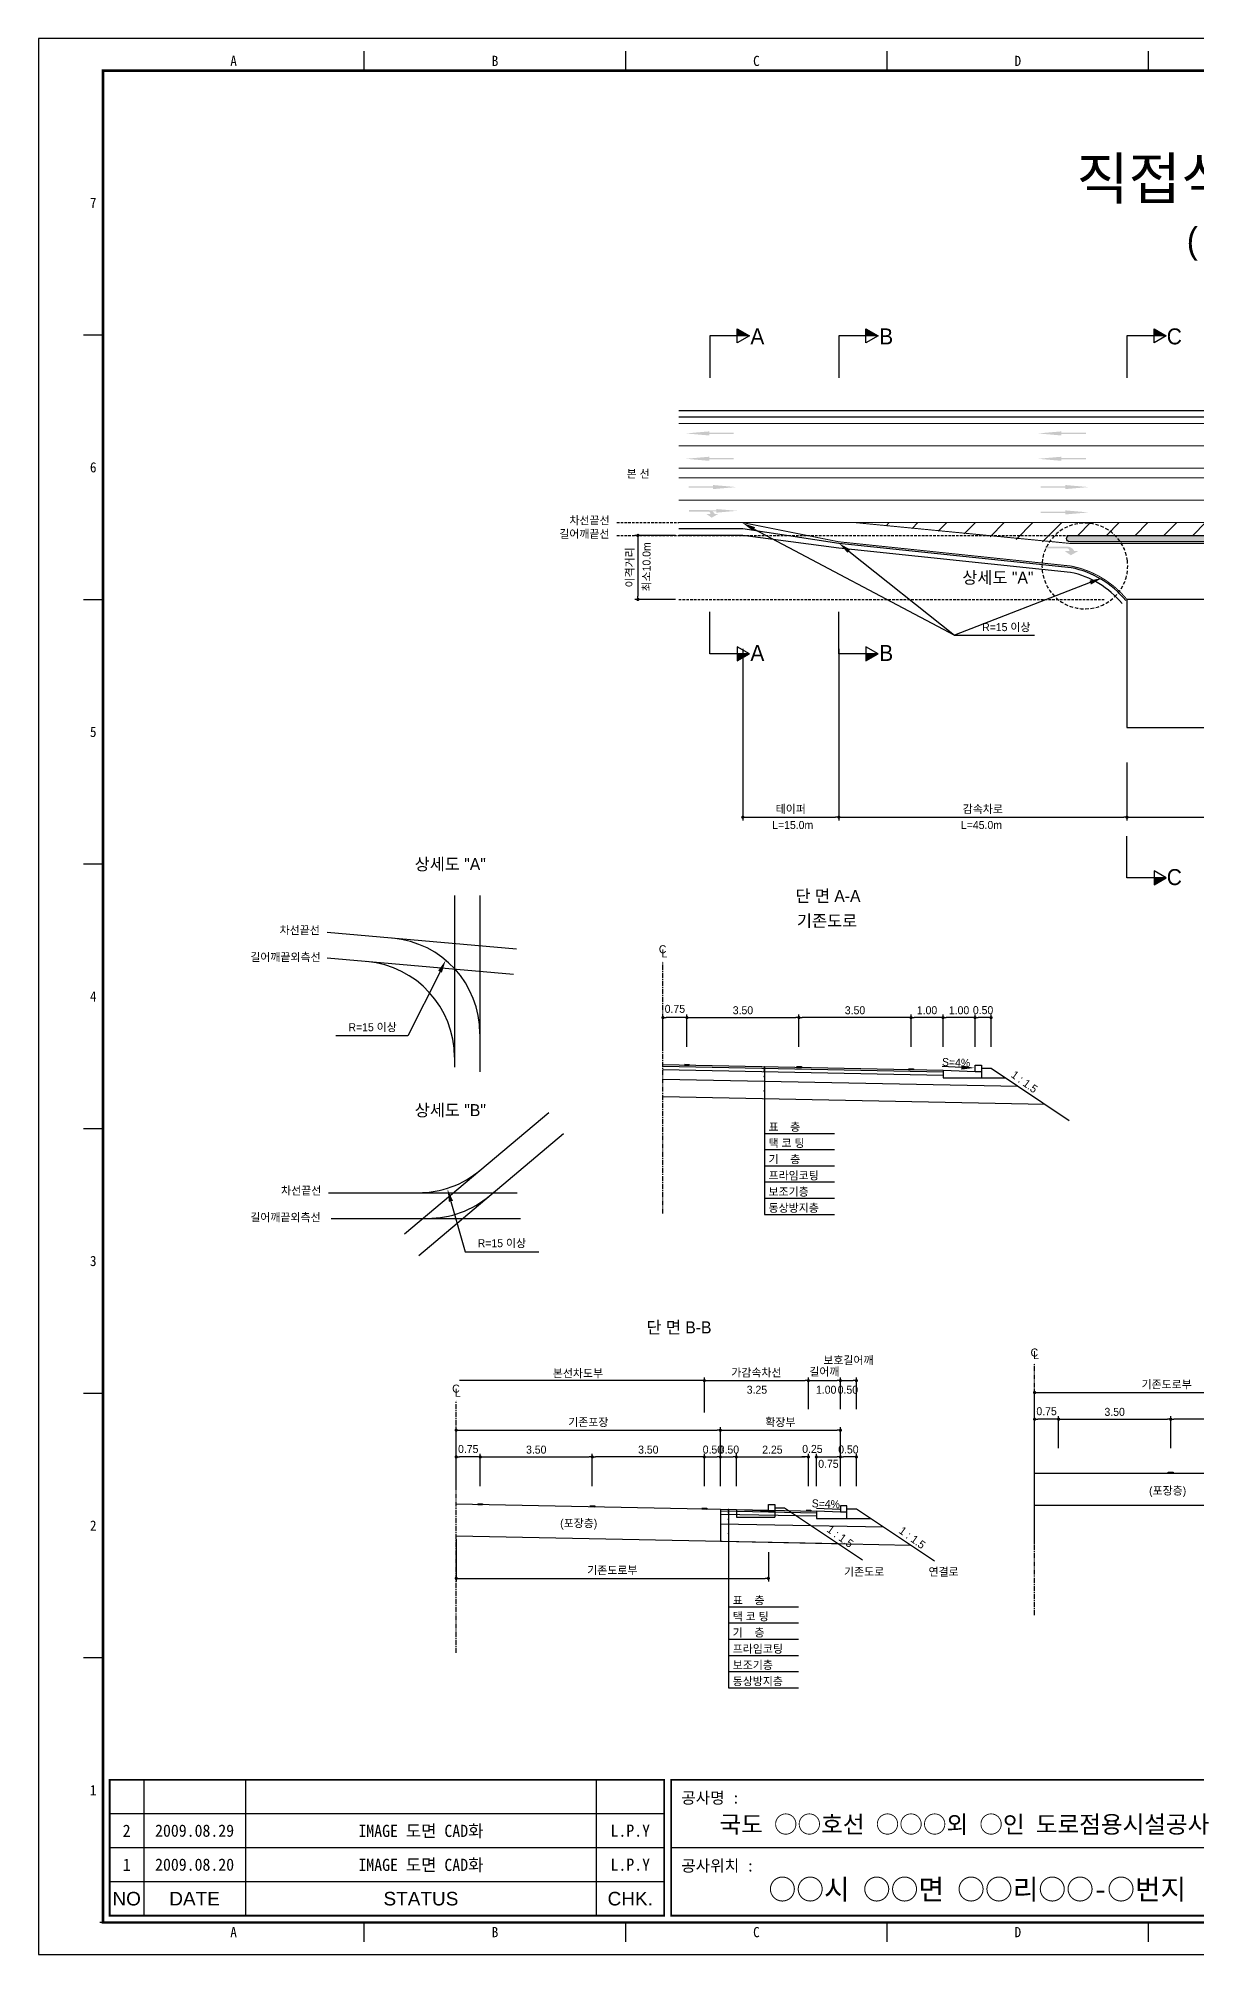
# Model space of a CAD drawing. Header units: millimetres. Extents: x 462 to 886, y -8 to 291.
# Drawn here: x 462.3 to 643.2, y -8.2 to 291.2 of the extents above; entities that cross this region are included whole.
import ezdxf
from ezdxf.enums import TextEntityAlignment as Align

# ---------------------------------------------------------------- set-up
doc = ezdxf.new("R2010")
doc.units = ezdxf.units.MM
doc.header["$LTSCALE"] = 0.25
doc.linetypes.add('CENTER', pattern=[50.8, 31.75, -6.35, 6.35, -6.35])
doc.linetypes.add('HIDDEN', pattern=[9.525, 6.35, -3.175])
for name, color, linetype in [('CC-GSTR-0004', 4, 'Continuous'), ('CM-LANE-0030', 30, 'Continuous'), ('CZ-DIMT-0002', 7, 'Continuous'), ('CZ-EXST-0002', 22, 'Continuous'), ('CZ-LIN1-0007', 7, 'Continuous'), ('CZ-LIN2-0003', 3, 'Continuous'), ('CZ-LINE-0001', 7, 'Continuous'), ('CZ-TEXT-BOX0', 7, 'Continuous'), ('TITLE', 7, 'Continuous')]:
    doc.layers.add(name, color=color, linetype=linetype)
doc.styles.add('견고딕', font='arial.ttf')
doc.styles.add('돋움', font='')
doc.styles.add('돋음체', font='')
doc.styles.get('돋움').set_extended_font_data('Dotum')
doc.styles.get('돋음체').set_extended_font_data('DotumChe')

# ---------------------------------------------------------------- blocks, each defined once
blk = doc.blocks.new('_Dot')
at = {"color": 0, "linetype": 'ByBlock', "lineweight": -2}
blk.add_line((-0.5, 0), (-1, 0), dxfattribs=at)
at = {"color": 0, "linetype": 'ByBlock', "const_width": 0.5}
blk.add_lwpolyline([(-0.25, 0, 1), (0.25, 0, 1)], format="xyb", close=True, dxfattribs=at)

msp = doc.modelspace()

# ---------------------------------------------------------------- hatches: boundary and pattern name
at = {"layer": 'CM-LANE-0030'}
h = msp.add_hatch(dxfattribs=at)
h.set_pattern_fill('ANSI31', color=256, style=0)
h.set_pattern_definition([(45, (467.0835, 455.6168), (-2.245064, 2.245064), [])])
h.paths.add_polyline_path([(747.4, 215.55), (589.89, 215.55), (618.58, 212.55), (623.41, 212.55, -1), (623.41, 213.55), (679.42, 213.55, -1), (679.42, 212.55), (689.15, 212.55)])
at = {"layer": 'CZ-LIN1-0007'}
for points in [[(567.09, 229.8), (567.09, 229.58), (570.91, 229.58), (570.91, 229.37), (567.09, 229.37), (567.09, 229.16), (563.44, 229.48)], [(622.09, 229.8), (622.09, 229.58), (625.91, 229.58), (625.91, 229.37), (622.09, 229.37), (622.09, 229.16), (618.44, 229.48)], [(567.09, 225.84), (567.09, 225.63), (570.91, 225.63), (570.91, 225.41), (567.09, 225.41), (567.09, 225.2), (563.44, 225.52)], [(622.09, 225.84), (622.09, 225.63), (625.91, 225.63), (625.91, 225.41), (622.09, 225.41), (622.09, 225.2), (618.44, 225.52)], [(567.69, 221.42), (567.69, 221.21), (563.87, 221.21), (563.87, 220.99), (567.69, 220.99), (567.69, 220.78), (571.34, 221.1)], [(622.69, 221.42), (622.69, 221.21), (618.87, 221.21), (618.87, 220.99), (622.69, 220.99), (622.69, 220.78), (626.34, 221.1)], [(567.05, 217.5, -0.267976), (567.96, 216.9), (568.51, 216.9), (567.48, 216.32), (566.65, 216.89), (567.26, 216.89, 0.504994), (566.99, 217.26), (563.94, 217.28), (563.94, 217.52)], [(568.18, 217.67), (568.18, 217.48), (564.75, 217.48), (564.75, 217.29), (568.18, 217.29), (568.18, 217.1), (571.45, 217.39)], [(622.69, 217.46), (622.69, 217.25), (618.87, 217.25), (618.87, 217.03), (622.69, 217.03), (622.69, 216.82), (626.34, 217.14)], [(623.08, 211.79, -0.267976), (624.11, 211.1), (624.74, 211.11), (623.56, 210.45), (622.62, 211.1), (623.31, 211.1, 0.504994), (623.01, 211.52), (619.54, 211.54), (619.54, 211.81)], [(563.98, 130.79), (563.98, 130.91), (563.23, 130.93), (563.23, 130.8)], [(581.48, 130.44), (581.48, 130.56), (580.73, 130.58), (580.73, 130.45)], [(598.98, 130.09), (598.98, 130.21), (598.23, 130.23), (598.23, 130.1)], [(639.53, 67.07), (639.53, 67.2), (638.78, 67.2), (638.78, 67.07)], [(531.71, 62.15), (531.71, 62.28), (530.96, 62.29), (530.96, 62.17)], [(549.21, 61.8), (549.21, 61.93), (548.46, 61.94), (548.46, 61.82)], [(566.71, 61.45), (566.71, 61.58), (565.96, 61.59), (565.96, 61.47)], [(582.96, 61.13), (582.96, 61.25), (582.21, 61.27), (582.21, 61.14)]]:
    msp.add_hatch(color=256, dxfattribs=at).paths.add_polyline_path(points)
at = {"layer": 'CZ-LIN2-0003'}
h = msp.add_hatch(dxfattribs=at)
h.set_pattern_fill('CROSS', color=256, scale=0.075, style=0)
h.set_pattern_definition([(0, (467.0835, 455.61684), (0.47625, 0.47625), [0.238125, -0.714375]), (90, (467.20256, 455.4978), (-0.47625, 0.47625), [0.238125, -0.714375])])
h.paths.add_polyline_path([(679.42, 213.55), (623.41, 213.55, 1), (623.41, 212.55), (679.42, 212.55, 1)])
at = {"layer": 'CZ-LINE-0001'}
for points in [[(571.45, 245.82), (571.45, 244.72), (573.36, 244.72)], [(591.57, 245.82), (591.57, 244.72), (593.48, 244.72)], [(636.57, 245.82), (636.57, 244.72), (638.48, 244.72)], [(573.36, 195.05), (571.45, 195.05), (571.45, 193.95)], [(593.48, 195.05), (591.57, 195.05), (591.57, 193.95)], [(638.48, 160.04), (636.57, 160.04), (636.57, 158.94)]]:
    msp.add_hatch(color=256, dxfattribs=at).paths.add_polyline_path(points)

# ---------------------------------------------------------------- linework, layer by layer
at = {"color": 0, "linetype": 'ByBlock', "lineweight": -2}
msp.add_line((566.08, 81.51), (565.83, 81.51), dxfattribs=at)
at = {"color": 0, "linetype": 'ByBlock', "const_width": 0.25}
msp.add_lwpolyline([(566.21, 81.51, 1), (566.46, 81.51, 1)], format="xyb", close=True, dxfattribs=at)
at = {"layer": 'CC-GSTR-0004'}
for p, q in [((603.61, 130), (608.61, 129.8)), ((603.61, 130), (603.61, 128.8)), ((603.61, 128.8), (609.61, 128.8)), ((608.61, 130.8), (609.61, 130.8)), ((608.61, 129.8), (608.61, 130.8)), ((608.61, 129.8), (609.61, 129.8)), ((609.61, 130.8), (609.61, 128.8))]:
    msp.add_line(p, q, dxfattribs=at)
for points in [[(562.33, 233.05), (792.33, 233.05)], [(562.33, 232.05), (792.33, 232.05)], [(588.58, 60.96), (587.58, 60.96), (583.83, 61.11), (583.83, 59.96), (588.58, 59.96), (588.58, 61.96), (587.58, 61.96), (587.58, 60.96)]]:
    msp.add_lwpolyline(points, dxfattribs=at)
for points in [[(632.14, 203.39, 0.173179), (623.64, 208.5), (587.33, 212.3), (572.33, 214.55), (562.33, 214.55)], [(631.56, 202.92, 0.172539), (623.52, 207.76), (587.33, 211.55), (572.33, 213.55), (562.33, 213.55)]]:
    msp.add_lwpolyline(points, format="xyb", dxfattribs=at)
at = {"layer": 'CM-LANE-0030', "const_width": 0.15}
for points in [[(562.33, 224.05), (792.33, 224.05)], [(562.33, 222.55), (792.33, 222.55)]]:
    msp.add_lwpolyline(points, dxfattribs=at)
msp.add_lwpolyline([(589.89, 215.55), (747.4, 215.55), (679.42, 212.3), (623.41, 212.3)], close=True, dxfattribs=at)
at = {"layer": 'CZ-EXST-0002'}
for p, q in [((527.31, 157.27), (527.31, 130.49)), ((531.29, 157.27), (531.29, 129.76)), ((537.01, 148.91), (507.41, 151.54)), ((536.51, 144.93), (507.41, 147.52)), ((519.52, 104.43), (542.07, 123.42)), ((521.73, 101.06), (544.33, 120.09)), ((507.64, 110.86), (537.12, 110.86)), ((508.06, 106.86), (537.6, 106.86)), ((617.91, 67.07), (659.16, 67.07)), ((527.58, 62.24), (571.33, 61.36)), ((571.33, 61.36), (576.33, 61.16)), ((571.33, 61.36), (571.33, 60.16)), ((571.33, 60.16), (577.33, 60.16)), ((576.33, 62.16), (577.33, 62.16)), ((576.33, 61.16), (576.33, 62.16)), ((576.33, 61.16), (577.33, 61.16)), ((577.33, 62.16), (577.33, 60.16)), ((577.33, 61.66), (578.83, 61.66)), ((578.83, 61.66), (591.03, 53.53)), ((617.91, 62.07), (659.16, 62.07)), ((527.58, 57.24), (587.26, 56.04))]:
    msp.add_line(p, q, dxfattribs=at)
at = {"layer": 'CZ-LIN1-0007'}
for p, q in [((563.23, 130.93), (563.98, 130.91)), ((563.23, 130.8), (563.98, 130.79)), ((563.98, 130.91), (563.98, 130.79)), ((580.73, 130.58), (581.48, 130.56)), ((580.73, 130.45), (581.48, 130.44)), ((581.48, 130.56), (581.48, 130.44)), ((598.23, 130.23), (598.98, 130.21)), ((598.23, 130.1), (598.98, 130.09)), ((598.98, 130.21), (598.98, 130.09)), ((638.78, 67.07), (638.78, 67.2)), ((638.78, 67.2), (639.53, 67.2)), ((639.53, 67.07), (638.78, 67.07)), ((639.53, 67.2), (639.53, 67.07)), ((530.96, 62.29), (531.71, 62.28)), ((530.96, 62.17), (531.71, 62.15)), ((531.71, 62.28), (531.71, 62.15)), ((548.46, 61.94), (549.21, 61.93)), ((548.46, 61.82), (549.21, 61.8)), ((549.21, 61.93), (549.21, 61.8)), ((565.96, 61.59), (566.71, 61.58)), ((565.96, 61.47), (566.71, 61.45)), ((566.71, 61.58), (566.71, 61.45)), ((582.21, 61.27), (582.96, 61.25)), ((582.21, 61.14), (582.96, 61.13)), ((582.96, 61.25), (582.96, 61.13))]:
    msp.add_line(p, q, dxfattribs=at)
at = {"layer": 'CZ-LIN1-0007', "const_width": 0.15}
msp.add_lwpolyline([(562.33, 231.05), (792.33, 231.05)], dxfattribs=at)
at = {"layer": 'CZ-LIN1-0007', "linetype": 'HIDDEN', "const_width": 0.15}
for points in [[(562.33, 227.55), (792.33, 227.55)], [(562.33, 219.05), (792.33, 219.05)], [(572.33, 215.55), (590.72, 215.55)]]:
    msp.add_lwpolyline(points, dxfattribs=at)
at = {"layer": 'CZ-LIN1-0007', "const_width": 0.15}
msp.add_lwpolyline([(632.33, 203.55, 0.173382), (623.68, 208.75), (587.33, 212.55), (572.33, 215.55), (562.33, 215.55)], format="xyb", dxfattribs=at)
at = {"layer": 'CZ-LIN2-0003'}
for p, q in [((559.86, 130.87), (603.61, 130)), ((559.86, 130.62), (603.61, 129.75)), ((559.86, 130.12), (603.61, 129.25)), ((609.61, 130.3), (611.11, 130.3)), ((609.61, 128.8), (613.36, 128.8)), ((611.11, 130.3), (623.31, 122.16)), ((559.86, 128.62), (615.28, 127.51)), ((559.86, 125.87), (619.53, 124.68)), ((568.83, 61.41), (583.83, 61.11)), ((568.83, 61.41), (568.83, 56.41)), ((568.83, 61.16), (583.83, 60.86)), ((568.83, 60.66), (583.83, 60.36)), ((588.58, 61.46), (590.08, 61.46)), ((588.58, 59.96), (592.33, 59.96)), ((590.08, 61.46), (602.28, 53.33)), ((568.83, 59.16), (594.29, 58.65)), ((568.83, 56.41), (598.55, 55.82))]:
    msp.add_line(p, q, dxfattribs=at)
msp.add_lwpolyline([(679.42, 212.55), (623.41, 212.55, -1), (623.41, 213.55), (679.42, 213.55, -1)], format="xyb", close=True, dxfattribs=at)
msp.add_lwpolyline([(662.33, 203.55), (632.33, 203.55), (632.33, 183.55), (662.33, 183.55)], close=True, dxfattribs=at)
for centre, start, end in [((516.29, 135.69), 0, 84.9204), ((512.31, 132.03), 0, 84.9204), ((521.67, 125.86), 270, 310.097), ((523.13, 121.86), 270, 310.097)]:
    msp.add_arc(centre, 15, start, end, dxfattribs=at)
at = {"layer": 'CZ-LINE-0001'}
for p, q in [((571.45, 243.62), (571.45, 245.82)), ((571.45, 245.82), (573.36, 244.72)), ((591.57, 243.62), (591.57, 245.82)), ((591.57, 245.82), (593.48, 244.72)), ((636.57, 243.62), (636.57, 245.82)), ((636.57, 245.82), (638.48, 244.72)), ((573.36, 244.72), (567.21, 244.72)), ((567.21, 244.72), (567.21, 238.18)), ((573.36, 244.72), (571.45, 243.62)), ((593.48, 244.72), (587.33, 244.72)), ((587.33, 244.72), (587.33, 238.18)), ((593.48, 244.72), (591.57, 243.62)), ((638.48, 244.72), (632.33, 244.72)), ((632.33, 244.72), (632.33, 238.18)), ((638.48, 244.72), (636.57, 243.62)), ((561.83, 213.55), (555.45, 213.55)), ((555.95, 213.05), (555.95, 204.05)), ((561.83, 203.55), (555.45, 203.55)), ((567.21, 195.05), (567.21, 201.59)), ((587.33, 195.05), (587.33, 201.59)), ((605.39, 197.96), (617.91, 197.96)), ((573.36, 195.05), (567.21, 195.05)), ((573.36, 195.05), (571.45, 196.15)), ((571.45, 196.15), (571.45, 193.95)), ((571.45, 193.95), (573.36, 195.05)), ((572.33, 195.81), (572.33, 169.03)), ((587.33, 195.81), (587.33, 169.03)), ((587.33, 195.81), (587.33, 169.03)), ((593.48, 195.05), (587.33, 195.05)), ((593.48, 195.05), (591.57, 196.15)), ((591.57, 196.15), (591.57, 193.95)), ((591.57, 193.95), (593.48, 195.05)), ((632.33, 178.09), (632.33, 169.03)), ((632.33, 178.09), (632.33, 169.03)), ((572.83, 169.53), (586.83, 169.53)), ((587.83, 169.53), (631.83, 169.53)), ((632.83, 169.53), (661.83, 169.53)), ((632.33, 160.04), (632.33, 166.58)), ((638.48, 160.04), (632.33, 160.04)), ((638.48, 160.04), (636.57, 161.14)), ((636.57, 161.14), (636.57, 158.94)), ((636.57, 158.94), (638.48, 160.04)), ((559.86, 133.67), (559.86, 138.72)), ((563.11, 138.22), (560.36, 138.22)), ((563.61, 133.67), (563.61, 138.72)), ((563.61, 133.67), (563.61, 138.72)), ((564.11, 138.22), (580.61, 138.22)), ((581.11, 133.67), (581.11, 138.72)), ((581.11, 133.67), (581.11, 138.72)), ((598.11, 138.22), (581.61, 138.22)), ((598.61, 133.67), (598.61, 138.72)), ((598.61, 133.67), (598.61, 138.72)), ((603.11, 138.22), (599.11, 138.22)), ((603.61, 133.67), (603.61, 138.72)), ((603.61, 133.67), (603.61, 138.72)), ((608.11, 138.22), (604.11, 138.22)), ((608.61, 136.11), (608.61, 138.72)), ((608.61, 133.67), (608.61, 138.72)), ((610.61, 138.22), (609.11, 138.22)), ((611.11, 133.67), (611.11, 138.72)), ((575.71, 130.56), (575.71, 107.47)), ((575.71, 120.13), (586.64, 120.13)), ((575.71, 117.6), (586.64, 117.6)), ((575.71, 115.07), (586.64, 115.07)), ((575.71, 112.54), (586.64, 112.54)), ((575.71, 110), (586.64, 110)), ((575.71, 107.47), (586.64, 107.47)), ((565.83, 81.51), (528.08, 81.51)), ((566.33, 76.53), (566.33, 82.01)), ((566.33, 77.03), (566.33, 82.01)), ((566.83, 81.51), (582.08, 81.51)), ((582.58, 77.03), (582.58, 82.01)), ((582.58, 77.03), (582.58, 82.01)), ((583.08, 81.51), (587.08, 81.51)), ((587.58, 77.03), (587.58, 82.01)), ((587.58, 77.03), (587.58, 82.01)), ((588.08, 81.51), (589.58, 81.51)), ((590.08, 77.03), (590.08, 82.01)), ((617.91, 75.98), (617.91, 80.15)), ((618.41, 79.65), (658.66, 79.65)), ((617.91, 55.9), (617.91, 76.3)), ((617.91, 70.93), (617.91, 75.98)), ((621.16, 75.48), (618.41, 75.48)), ((621.66, 70.93), (621.66, 75.98)), ((621.66, 70.93), (621.66, 75.98)), ((622.16, 75.48), (638.66, 75.48)), ((639.16, 70.93), (639.16, 75.98)), ((639.16, 70.93), (639.16, 75.98)), ((656.16, 75.48), (639.66, 75.48)), ((527.58, 70.08), (527.58, 74.26)), ((528.08, 73.76), (568.33, 73.76)), ((568.83, 70.08), (568.83, 74.26)), ((568.83, 70.08), (568.83, 74.26)), ((569.33, 73.76), (587.08, 73.76)), ((587.58, 70.08), (587.58, 74.26)), ((527.58, 65.03), (527.58, 70.08)), ((530.83, 69.58), (528.08, 69.58)), ((531.33, 65.03), (531.33, 70.08)), ((531.33, 65.03), (531.33, 70.08)), ((531.83, 69.58), (548.33, 69.58)), ((548.83, 65.03), (548.83, 70.08)), ((548.83, 65.03), (548.83, 70.08)), ((565.83, 69.58), (549.33, 69.58)), ((566.33, 65.03), (566.33, 70.08)), ((566.33, 65.03), (566.33, 70.08)), ((566.83, 69.58), (568.33, 69.58)), ((568.83, 65.03), (568.83, 70.08)), ((568.83, 65.03), (568.83, 70.08)), ((569.33, 69.58), (570.83, 69.58)), ((571.33, 65.03), (571.33, 70.08)), ((571.33, 65.03), (571.33, 70.08)), ((571.83, 69.58), (582.08, 69.58)), ((582.08, 69.58), (581.58, 69.58)), ((582.58, 65.03), (582.58, 70.08)), ((582.58, 65.03), (582.58, 70.08)), ((583.83, 65.03), (583.83, 70.08)), ((583.83, 65.03), (583.83, 70.08)), ((584.33, 69.58), (584.83, 69.58)), ((584.33, 69.58), (587.08, 69.58)), ((587.58, 65.03), (587.58, 70.08)), ((587.58, 67.47), (587.58, 70.08)), ((589.58, 69.58), (588.08, 69.58)), ((590.08, 65.03), (590.08, 70.08)), ((570.11, 61.39), (570.11, 33.53)), ((527.58, 56.74), (527.58, 50.12)), ((576.33, 54.73), (576.33, 50.12)), ((528.08, 50.62), (575.83, 50.62)), ((570.11, 46.18), (581.05, 46.18)), ((570.11, 43.65), (581.05, 43.65)), ((570.11, 41.12), (581.05, 41.12)), ((570.11, 38.59), (581.05, 38.59)), ((570.11, 36.06), (581.05, 36.06)), ((570.11, 33.53), (581.05, 33.53))]:
    msp.add_line(p, q, dxfattribs=at)
at = {"layer": 'CZ-LINE-0001', "linetype": 'HIDDEN', "ltscale": 0.25}
for p, q in [((552.67, 215.55), (562.33, 215.55)), ((552.67, 213.55), (623.41, 213.55)), ((562.33, 203.55), (628.79, 203.55))]:
    msp.add_line(p, q, dxfattribs=at)
at = {"layer": 'CZ-LINE-0001', "linetype": 'HIDDEN', "ltscale": 0.35}
msp.add_line((632.41, 209.56), (632.41, 209.56), dxfattribs=at)
at = {"layer": 'CZ-LINE-0001', "linetype": 'CENTER', "ltscale": 0.1}
for p, q in [((559.86, 107.6), (559.86, 146.98)), ((617.91, 44.85), (617.91, 84.24)), ((527.58, 38.96), (527.58, 78.34))]:
    msp.add_line(p, q, dxfattribs=at)
at = {"layer": 'CZ-LINE-0001'}
for points in [[(574.09, 214.53), (605.39, 197.96)], [(588.9, 211.09), (605.39, 197.96)], [(626.59, 206.18), (605.39, 197.96)], [(525.05, 145.39), (520.04, 135.37), (508.8, 135.37)], [(606.48, 130.44), (603.48, 130.56)], [(526.76, 109.51), (529, 101.63), (540.49, 101.63)], [(587.47, 61.37), (583.83, 61.52)]]:
    msp.add_lwpolyline(points, dxfattribs=at)
at = {"layer": 'CZ-LINE-0001', "linetype": 'HIDDEN', "ltscale": 0.35}
msp.add_arc((625.76, 208.77), 6.7, 6.7667, 6.749, dxfattribs=at)
at = {"layer": 'CZ-LINE-0001', "linetype": 'ByBlock'}
for centre, start, end in [((575.71, 130.5), 0, 180), ((575.71, 130.5), 0, 180), ((575.71, 130.5), 180, 0), ((575.71, 130.5), 180, 0), ((575.71, 130.29), 0, 180), ((575.71, 130.29), 0, 180), ((575.71, 130.29), 180, 0), ((575.71, 130.29), 180, 0), ((575.71, 130.06), 0, 180), ((575.71, 130.06), 0, 180), ((575.71, 130.06), 180, 0), ((575.71, 130.06), 180, 0), ((575.7, 129.81), 0, 180), ((575.7, 129.81), 0, 180), ((575.7, 129.81), 180, 0), ((575.7, 129.81), 180, 0), ((575.7, 129.01), 0, 180), ((575.7, 129.01), 0, 180), ((575.7, 129.01), 180, 0), ((575.7, 129.01), 180, 0), ((575.7, 126.77), 0, 180), ((575.7, 126.77), 0, 180), ((575.7, 126.77), 180, 0), ((575.7, 126.77), 180, 0)]:
    msp.add_arc(centre, 0.0625, start, end, dxfattribs=at)
at = {"layer": 'CZ-LINE-0001'}
for centre, start, end in [((570.11, 61.33), 0, 180), ((570.11, 61.33), 0, 180), ((570.11, 61.33), 180, 0), ((570.11, 61.33), 180, 0), ((570.11, 61.13), 0, 180), ((570.11, 61.13), 0, 180), ((570.11, 61.13), 180, 0), ((570.11, 61.13), 180, 0), ((570.11, 60.89), 0, 180), ((570.11, 60.89), 0, 180), ((570.11, 60.89), 180, 0), ((570.11, 60.89), 180, 0), ((570.11, 60.64), 0, 180), ((570.11, 60.64), 0, 180), ((570.11, 60.64), 180, 0), ((570.11, 60.64), 180, 0), ((570.11, 59.84), 0, 180), ((570.11, 59.84), 0, 180), ((570.11, 59.84), 180, 0), ((570.11, 59.84), 180, 0), ((570.11, 57.61), 0, 180), ((570.11, 57.61), 0, 180), ((570.11, 57.61), 180, 0), ((570.11, 57.61), 180, 0)]:
    msp.add_arc(centre, 0.0625, start, end, dxfattribs=at)
for points in [[(573.94, 214.24), (572.32, 215.47), (574.25, 214.83)], [(588.7, 210.83), (587.34, 212.34), (589.11, 211.35)], [(626.47, 206.49), (628.45, 206.9), (626.71, 205.87)], [(524.75, 145.54), (525.94, 147.18), (525.34, 145.24)], [(606.49, 130.77), (608.48, 130.36), (606.47, 130.1)], [(526.44, 109.42), (526.22, 111.43), (527.08, 109.6)]]:
    msp.add_solid(points, dxfattribs=at)
at = {"layer": 'TITLE', "color": 7, "linetype": 'Continuous'}
for p, q in [((513.22, 286.16), (513.22, 289.19)), ((554.05, 286.16), (554.05, 289.19)), ((594.87, 286.16), (594.87, 289.19)), ((635.7, 286.16), (635.7, 289.19)), ((472.4, 244.84), (469.38, 244.84)), ((472.4, 203.51), (469.38, 203.51)), ((472.4, 162.18), (469.38, 162.18)), ((472.4, 120.85), (469.38, 120.85)), ((472.4, 79.52), (469.38, 79.52)), ((472.4, 38.19), (469.38, 38.19)), ((513.22, -6.16), (513.22, -3.14)), ((554.05, -6.16), (554.05, -3.14)), ((594.87, -6.16), (594.87, -3.14)), ((635.7, -6.16), (635.7, -3.14))]:
    msp.add_line(p, q, dxfattribs=at)
at = {"layer": 'TITLE', "ltscale": 150}
for p, q in [((478.77, 19.14), (478.77, -2.08)), ((494.68, 19.14), (494.68, -2.08)), ((549.46, 19.14), (549.46, -2.08)), ((560.07, 13.84), (473.46, 13.84)), ((560.07, 8.53), (473.46, 8.53)), ((647.74, 8.53), (561.13, 8.53)), ((560.07, 3.23), (473.46, 3.23))]:
    msp.add_line(p, q, dxfattribs=at)
at = {"layer": 'TITLE'}
msp.add_line((880.76, -3.14), (471.9, -3.14), dxfattribs=at)
msp.add_lwpolyline([(462.32, -8.17), (885.68, -8.17), (885.68, 291.2), (462.32, 291.2)], close=True, dxfattribs=at)
at = {"layer": 'TITLE', "linetype": 'Continuous', "const_width": 0.403}
msp.add_lwpolyline([(472.4, -3.14), (472.4, 286.16), (880.65, 286.16), (880.65, -3.14)], close=True, dxfattribs=at)
at = {"layer": 'TITLE', "ltscale": 150, "const_width": 0.265}
for points in [[(473.46, 19.14), (560.07, 19.14), (560.07, -2.08), (473.46, -2.08)], [(561.13, 19.14), (647.74, 19.14), (647.74, -2.08), (561.13, -2.08)]]:
    msp.add_lwpolyline(points, close=True, dxfattribs=at)

# ---------------------------------------------------------------- block references
at = {"layer": 'CZ-LINE-0001', "xscale": 0.5, "yscale": 0.5, "zscale": 0.5}
for p, rotation in [((555.95, 213.55), 90), ((555.95, 203.55), 270), ((572.33, 169.53), 180), ((587.33, 169.53), 180), ((632.33, 169.53), 180), ((559.86, 138.22), 180), ((563.61, 138.22), 180), ((581.11, 138.22), 180), ((598.61, 138.22), 180), ((603.61, 138.22), 180), ((608.61, 138.22), 180), ((566.33, 81.51), 180), ((582.58, 81.51), 180), ((587.58, 81.51), 180), ((617.91, 79.65), 180), ((617.91, 75.48), 180), ((621.66, 75.48), 180), ((639.16, 75.48), 180), ((527.58, 73.76), 180), ((568.83, 73.76), 180), ((527.58, 69.58), 180), ((531.33, 69.58), 180), ((548.83, 69.58), 180), ((566.33, 69.58), 180), ((568.83, 69.58), 180), ((571.33, 69.58), 180), ((583.83, 69.58), 180), ((583.83, 69.58), 180), ((587.58, 69.58), 180), ((527.58, 50.62), 180)]:
    msp.add_blockref('_Dot', p, dxfattribs=dict(at, rotation=rotation))
for p in [(587.33, 169.53), (632.33, 169.53), (563.61, 138.22), (581.11, 138.22), (598.61, 138.22), (603.61, 138.22), (608.61, 138.22), (611.11, 138.22), (582.58, 81.51), (587.58, 81.51), (590.08, 81.51), (621.66, 75.48), (639.16, 75.48), (568.83, 73.76), (587.58, 73.76), (531.33, 69.58), (548.83, 69.58), (566.33, 69.58), (568.83, 69.58), (571.33, 69.58), (582.58, 69.58), (582.58, 69.58), (587.58, 69.58), (590.08, 69.58), (576.33, 50.62)]:
    msp.add_blockref('_Dot', p, dxfattribs=at)

# ---------------------------------------------------------------- texts
at = {"style": '돋움'}
msp.add_text('본선차도부', height=1.25, dxfattribs=at).set_placement((542.67, 82.02))
at = {"layer": 'CZ-DIMT-0002', "style": '돋움'}
for s, height, p in [('A', 2.5, (574.61, 244.64)), ('B', 2.5, (594.73, 244.64)), ('C', 2.5, (639.73, 244.64)), ('본 선', 1.25, (555.99, 223.18)), ('차선끝선', 1.25, (548.4, 215.89)), ('길어깨끝선', 1.25, (547.6, 213.79)), ('상세도 "A"', 1.875, (612.18, 206.96)), ('R=15 이상', 1.25, (613.49, 199.22)), ('A', 2.5, (574.61, 195.18)), ('B', 2.5, (594.73, 195.18)), ('L=15.0m', 1.25, (580.13, 168.31)), ('L=45.0m', 1.25, (609.61, 168.31)), ('C', 2.5, (639.73, 160.17)), ('차선끝선', 1.25, (503.14, 151.87)), ('길어깨끝외측선', 1.25, (500.91, 147.67)), ('C', 1.25, (559.82, 148.9)), ('L', 1.25, (560.08, 148.24)), ('R=15 이상', 1.25, (514.52, 136.72)), ('차선끝선', 1.25, (503.37, 111.19)), ('길어깨끝외측선', 1.25, (500.91, 107.01)), ('R=15 이상', 1.25, (534.71, 102.98)), ('C', 1.25, (617.87, 85.9)), ('L', 1.25, (618.13, 85.5)), ('C', 1.25, (527.54, 80.26)), ('L', 1.25, (527.8, 79.61))]:
    msp.add_text(s, height=height, dxfattribs=at).set_placement(p, align=Align.MIDDLE_CENTER)
msp.add_text('최소10.0m', height=1.25, rotation=90, dxfattribs=at).set_placement((557.93, 204.79))
for s, rotation, p in [('S=4%', 357.7094, (605.65, 131.22)), ('1 : 1.5', 323.8881, (616.32, 128.19)), ('S=4%', 357.7094, (585.31, 62.26)), ('1 : 1.5', 323.8881, (587.55, 57.17)), ('1 : 1.5', 323.8881, (598.8, 56.97))]:
    msp.add_text(s, height=1.25, rotation=rotation, dxfattribs=at).set_placement(p, align=Align.MIDDLE_CENTER)
for s, p in [('표    층', (576.36, 120.52)), ('기    층', (576.36, 115.46)), ('택 코 팅', (576.36, 117.99)), ('프라임코팅', (576.36, 112.92)), ('보조기층', (576.36, 110.39)), ('동상방지층', (576.36, 107.86)), ('3.25', (572.95, 79.46)), ('1.00', (583.77, 79.46)), ('0.50', (587.16, 79.46)), ('(포장층)', (635.79, 63.69)), ('(포장층)', (543.81, 58.62)), ('기존도로', (588.15, 51.02)), ('연결로', (601.34, 51.02)), ('표    층', (570.76, 46.57)), ('택 코 팅', (570.76, 44.04)), ('기    층', (570.76, 41.51)), ('프라임코팅', (570.76, 38.98)), ('보조기층', (570.76, 36.45)), ('동상방지층', (570.76, 33.91))]:
    msp.add_text(s, height=1.25, dxfattribs=at).set_placement(p)
at = {"layer": 'CZ-LINE-0001', "insert": (554.76, 208.55), "char_height": 1.25, "attachment_point": 5, "rotation": 90, "style": '돋움'}
msp.add_mtext('\\A1;이격거리', dxfattribs=at)
at = {"layer": 'CZ-LINE-0001', "char_height": 1.25, "attachment_point": 5, "style": '돋움'}
for s, insert in [('\\A1;테이퍼', (579.83, 170.73)), ('\\A1;감속차로', (609.83, 170.73)), ('\\A1;0.75', (561.73, 139.58)), ('\\A1;3.50', (572.36, 139.36)), ('\\A1;3.50', (589.86, 139.36)), ('\\A1;1.00', (601.11, 139.36)), ('\\A1;1.00', (606.11, 139.36)), ('\\A1;0.50', (609.86, 139.38)), ('\\A1;보호길어깨', (588.83, 84.62)), ('\\A1;가감속차선', (574.46, 82.7)), ('\\A1;길어깨', (585.08, 82.83)), ('\\A1;기존도로부', (638.53, 80.85)), ('\\A1;기존포장', (548.21, 74.95)), ('\\A1;확장부', (578.21, 74.95)), ('\\A1;0.75', (619.78, 76.72)), ('\\A1;3.50', (630.41, 76.62)), ('\\A1;0.75', (529.46, 70.82)), ('\\A1;3.50', (540.08, 70.72)), ('\\A1;3.50', (557.58, 70.72)), ('\\A1;0.50', (567.67, 70.73)), ('\\A1;0.50', (570.17, 70.73)), ('\\A1;2.25', (576.96, 70.72)), ('\\A1;0.25', (583.21, 70.83)), ('\\A1;0.75', (585.71, 68.5)), ('\\A1;0.50', (588.83, 70.75)), ('\\A1;기존도로부', (551.96, 51.81))]:
    msp.add_mtext(s, dxfattribs=dict(at, insert=insert))
at = {"layer": 'CZ-TEXT-BOX0', "style": '돋움'}
for s, p in [('상세도 "A"', (526.65, 162.19)), ('단 면 A-A', (585.64, 157.22)), ('기존도로', (585.49, 153.33)), ('상세도 "B"', (526.66, 123.76)), ('단 면 B-B', (562.37, 89.83))]:
    msp.add_text(s, height=1.875, dxfattribs=at).set_placement(p, align=Align.MIDDLE_CENTER)
at = {"layer": 'TITLE', "color": 3, "linetype": 'Continuous', "style": '돋음체'}
for s, p in [('A', (492.81, 287.68)), ('B', (533.64, 287.68)), ('C', (574.46, 287.68)), ('D', (615.29, 287.68)), ('7', (470.89, 265.51)), ('6', (470.89, 224.18)), ('5', (470.89, 182.85)), ('4', (470.89, 141.52)), ('3', (470.89, 100.19)), ('2', (470.89, 58.86)), ('1', (470.89, 17.53)), ('A', (492.81, -4.65)), ('B', (533.64, -4.65)), ('C', (574.46, -4.65)), ('D', (615.29, -4.65))]:
    msp.add_text(s, height=1.59, dxfattribs=at).set_placement(p, align=Align.MIDDLE)
at = {"layer": 'TITLE', "style": '돋움'}
for s, height, p in [('직접식 변속차로 계획평면도', 6.5, (675.74, 269.29)), ('( 휴게소 등: 4차로 1개소연결 )', 4, (675.78, 259.66))]:
    msp.add_text(s, height=height, dxfattribs=at).set_placement(p, align=Align.MIDDLE_CENTER)
at = {"layer": 'TITLE', "style": '돋음체'}
for s, p in [('공사명 : ', (562.72, 15.43)), ('공사위치 :', (562.72, 4.82))]:
    msp.add_text(s, height=1.804, dxfattribs=at).set_placement(p)
at = {"layer": 'TITLE', "color": 1, "linetype": 'Continuous', "style": '돋음체'}
msp.add_text('2', height=1.91, dxfattribs=at).set_placement((476.11, 11.19), align=Align.MIDDLE)
at = {"layer": 'TITLE', "linetype": 'Continuous'}
for s, height, style, p in [('2009.08.29', 1.91, '돋음체', (486.72, 11.19)), ('L.P.Y', 1.91, '돋음체', (554.76, 11.19)), ('1', 1.91, '돋음체', (476.11, 5.88)), ('2009.08.20', 1.91, '돋음체', (486.72, 5.88)), ('L.P.Y', 1.91, '돋음체', (554.76, 5.88)), ('NO', 2.122, '견고딕', (476.11, 0.58)), ('DATE', 2.122, '견고딕', (486.72, 0.58)), ('STATUS', 2.122, '견고딕', (522.07, 0.58)), ('CHK.', 2.122, '견고딕', (554.76, 0.58))]:
    msp.add_text(s, height=height, dxfattribs=dict(at, style=style)).set_placement(p, align=Align.MIDDLE)
at = {"layer": 'TITLE', "style": '돋음체'}
for p in [(522.07, 11.19), (522.07, 5.88)]:
    msp.add_text('IMAGE 도면 CAD화', height=1.9099, dxfattribs=at).set_placement(p, align=Align.MIDDLE)
at = {"layer": 'TITLE', "color": 7, "linetype": 'Continuous', "style": '돋음체'}
for s, height, p in [('국도 ○○호선 ○○○외 ○인 도로점용시설공사', 2.7, (606.94, 12.22)), ('○○시 ○○면 ○○리○○-○번지', 3.1832, (608.96, 2.06))]:
    msp.add_text(s, height=height, dxfattribs=at).set_placement(p, align=Align.MIDDLE)

doc.saveas('drawing.dxf')
